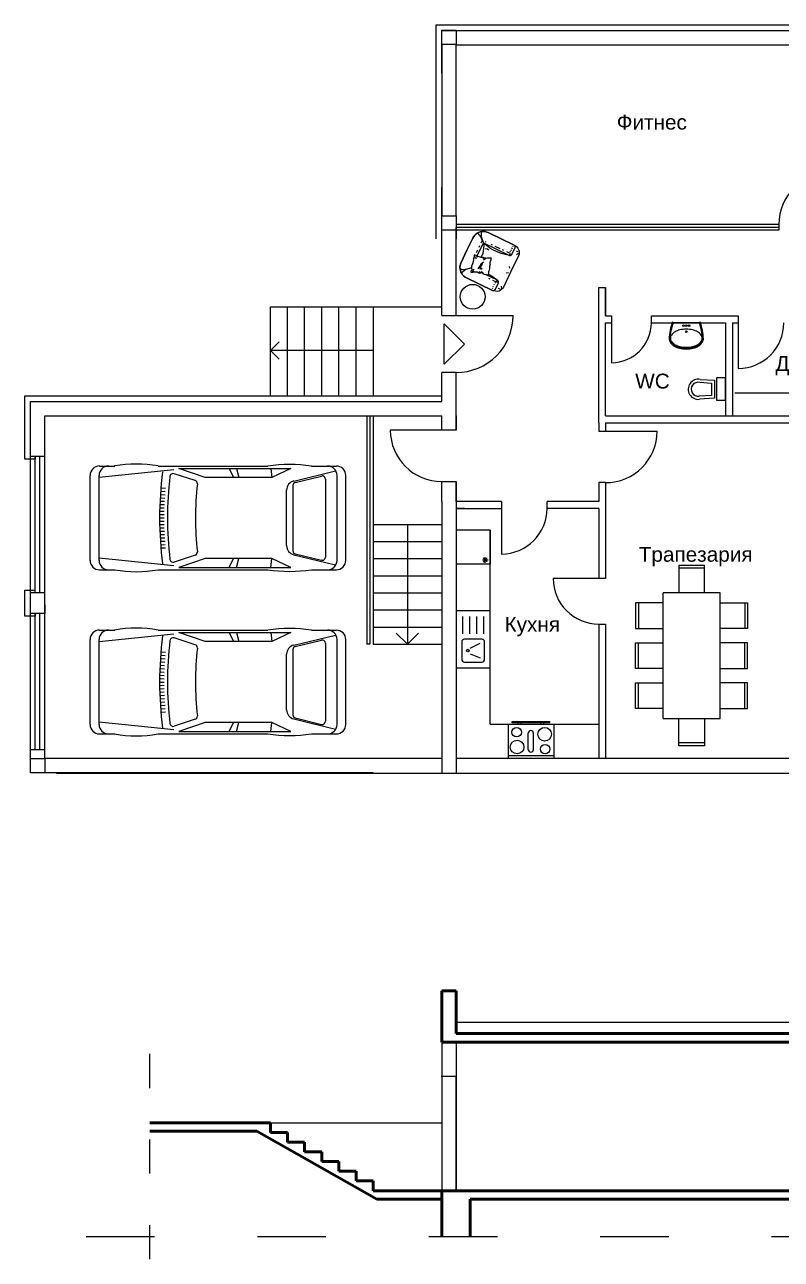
# Model space of a CAD drawing. Header units: metres. Extents: x 462 to 740, y -2157 to -1941.
# Drawn here: x 461.9 to 594.3, y -2157.4 to -1941.2 of the extents above; entities that cross this region are included whole.
import ezdxf

# ---------------------------------------------------------------- set-up
doc = ezdxf.new("R2010")
doc.units = ezdxf.units.M
doc.header["$MEASUREMENT"] = 0
doc.linetypes.add('ACAD_ISO03W100', pattern=[30, 12, -18])
doc.layers.add('konstr1', color=1, linetype='Continuous', lineweight=50)
doc.layers.add('osi', color=3, linetype='ACAD_ISO03W100')
doc.layers.add('steni1', color=6, linetype='Continuous')
doc.styles.get("Standard").update_dxf_attribs({"font": 'arial.ttf'})

# ---------------------------------------------------------------- blocks, each defined once
blk = doc.blocks.new('car-3')
at = {"color": 0, "linetype": 'ByBlock'}
for p, q in [((0.165, 0.908), (0.43, 0.908)), ((1.189, 0.908), (3.109, 0.908)), ((2.016, 0.709), (1.554, 0.866)), ((1.554, 0.866), (3.513, 0.866)), ((2.434, 0.866), (2.508, 0.709)), ((2.562, 0.866), (2.601, 0.709)), ((3.165, 0.866), (3.182, 0.709)), ((3.513, 0.866), (3.182, 0.709)), ((3.873, 0.908), (4.31, 0.908)), ((0, -0.744), (0, 0.744)), ((1.463, 0.839), (0.158, 0.705)), ((0.158, -0.744), (0.158, 0.744)), ((1.84, 0.653), (1.469, 0.774)), ((3.182, 0.709), (2.016, 0.709)), ((3.566, 0.646), (4.295, 0.823)), ((3.592, 0.621), (4.053, 0.733)), ((4.121, 0.68), (4.121, -0.688)), ((4.323, -0.744), (4.323, 0.744)), ((4.475, -0.744), (4.475, 0.744)), ((1.251, 0.469), (1.315, 0.464)), ((1.256, 0.527), (1.32, 0.522)), ((3.44, -0.486), (3.44, 0.486)), ((3.55, 0.568), (3.55, -0.576)), ((1.237, 0.235), (1.301, 0.232)), ((1.24, 0.293), (1.304, 0.29)), ((1.243, 0.352), (1.307, 0.348)), ((1.247, 0.41), (1.311, 0.406)), ((1.233, 0.059), (1.297, 0.058)), ((1.234, 0.117), (1.298, 0.116)), ((1.235, 0.176), (1.299, 0.174)), ((1.233, 0), (1.297, 0)), ((1.233, -0.059), (1.297, -0.058)), ((1.234, -0.117), (1.298, -0.116)), ((1.235, -0.176), (1.299, -0.174)), ((1.237, -0.235), (1.301, -0.232)), ((1.24, -0.293), (1.304, -0.29)), ((1.243, -0.352), (1.307, -0.348)), ((1.247, -0.41), (1.311, -0.406)), ((1.251, -0.469), (1.315, -0.464)), ((1.256, -0.527), (1.32, -0.522)), ((3.566, -0.646), (4.295, -0.823)), ((3.592, -0.63), (4.053, -0.742)), ((1.463, -0.839), (0.158, -0.705)), ((1.84, -0.653), (1.469, -0.774)), ((2.016, -0.709), (1.554, -0.866)), ((3.182, -0.709), (2.016, -0.709)), ((2.434, -0.866), (2.508, -0.709)), ((2.562, -0.866), (2.601, -0.709)), ((3.165, -0.866), (3.182, -0.709)), ((3.513, -0.866), (3.182, -0.709)), ((0.165, -0.908), (0.43, -0.908)), ((1.189, -0.908), (3.109, -0.908)), ((1.554, -0.866), (3.513, -0.866)), ((3.873, -0.908), (4.31, -0.908))]:
    blk.add_line(p, q, dxfattribs=at)
for centre, radius, start, end in [((0.165, 0.744), 0.165, 90.0171, 179.9829), ((0.322, 0.744), 0.165, 90.0171, 179.9829), ((0.809, -1.192), 2.135, 79.7616, 100.2384), ((3.491, -1.684), 2.62, 81.6216, 98.3784), ((4.158, 0.744), 0.165, 0.0171, 89.9828), ((4.311, 0.744), 0.164, 359.9176, 90.0825), ((7.282, 0), 6.066, 172.3671, 187.6329), ((7.35, 0), 5.997, 173.0262, 186.9738), ((1.452, 0.722), 0.0548, 71.8301, 173.1644), ((1.823, 0.601), 0.0551, 354.0256, 71.8945), ((4.066, 0.68), 0.0549, 0.0891, 103.6339), ((7.315, 0), 5.47, 173.7528, 186.2472), ((3.605, 0.486), 0.165, 103.6822, 179.9556), ((3.605, 0.568), 0.0549, 103.7393, 180.0891), ((1.823, -0.601), 0.0551, 288.1055, 5.9744), ((3.605, -0.486), 0.165, 180.0444, 256.3177), ((3.605, -0.576), 0.0549, 179.911, 256.2607), ((0.165, -0.744), 0.165, 180.0171, 269.9829), ((0.322, -0.744), 0.165, 180.0171, 269.9829), ((1.452, -0.722), 0.0548, 186.8356, 288.1699), ((4.066, -0.688), 0.0549, 256.3661, 359.9108), ((4.158, -0.744), 0.165, 270.0172, 359.9829), ((4.311, -0.744), 0.164, 269.9175, 0.0824), ((0.809, 1.192), 2.135, 259.7616, 280.2384), ((3.491, 1.684), 2.62, 261.6216, 278.3784)]:
    blk.add_arc(centre, radius, start, end, dxfattribs=at)
blk = doc.blocks.new('table-12')
at = {"color": 0, "linetype": 'ByBlock'}
for p, q in [((-2.025, 0), (-2.025, 0.48)), ((-2.025, 0.48), (-1.575, 0.48)), ((-1.575, 0.48), (-1.575, 0)), ((-1.325, 0.48), (-1.325, 0)), ((-0.875, 0.48), (-1.325, 0.48)), ((-0.875, 0), (-0.875, 0.48)), ((-0.175, 0.48), (-0.625, 0.48)), ((-0.625, 0.48), (-0.625, 0)), ((-0.175, 0), (-0.175, 0.48)), ((-2.025, 0.43), (-1.575, 0.43)), ((-0.875, 0.43), (-1.325, 0.43)), ((-0.175, 0.43), (-0.625, 0.43)), ((-2.2, 0), (-2.2, -1)), ((0, 0), (-2.2, 0)), ((0, -1), (0, 0)), ((-2.68, -0.275), (-2.68, -0.725)), ((-2.2, -0.275), (-2.68, -0.275)), ((-2.63, -0.275), (-2.63, -0.725)), ((0, -0.275), (0.48, -0.275)), ((0.43, -0.275), (0.43, -0.725)), ((0.48, -0.275), (0.48, -0.725)), ((-2.68, -0.725), (-2.2, -0.725)), ((0.48, -0.725), (0, -0.725)), ((0, -1), (-2.2, -1)), ((-2.025, -1), (-2.025, -1.48)), ((-1.575, -1.48), (-1.575, -1)), ((-1.325, -1.48), (-1.325, -1)), ((-0.875, -1), (-0.875, -1.48)), ((-0.625, -1.48), (-0.625, -1)), ((-0.175, -1), (-0.175, -1.48)), ((-2.025, -1.43), (-1.575, -1.43)), ((-2.025, -1.48), (-1.575, -1.48)), ((-0.875, -1.43), (-1.325, -1.43)), ((-0.875, -1.48), (-1.325, -1.48)), ((-0.175, -1.43), (-0.625, -1.43)), ((-0.175, -1.48), (-0.625, -1.48))]:
    blk.add_line(p, q, dxfattribs=at)
blk = doc.blocks.new('sink-6')
at = {"color": 0, "linetype": 'ByBlock'}
for p, q in [((0, 0), (0, -0.6)), ((1, -0.6), (1, 0)), ((0.1, -0.15), (0.1, -0.45)), ((0.45, -0.1), (0.15, -0.1)), ((0.5, -0.45), (0.5, -0.15)), ((0.592, -0.122), (0.9, -0.122)), ((0.247, -0.248), (0.176, -0.421)), ((0.346, -0.248), (0.43, -0.421)), ((0.592, -0.245), (0.9, -0.245)), ((0.592, -0.363), (0.9, -0.363)), ((0, -0.6), (1, -0.6)), ((0.15, -0.5), (0.45, -0.5)), ((0.592, -0.485), (0.9, -0.485))]:
    blk.add_line(p, q, dxfattribs=at)
blk.add_circle((0.301, -0.208), 0.0223, dxfattribs=at)
for centre, start, end in [((0.15, -0.15), 90, 180), ((0.45, -0.15), 360, 90), ((0.15, -0.45), 180, 270), ((0.45, -0.45), 270, 0)]:
    blk.add_arc(centre, 0.05, start, end, dxfattribs=at)
blk = doc.blocks.new('gas-3')
at = {"color": 0, "linetype": 'ByBlock'}
for p, q in [((0, -0.6), (0, 0)), ((0.8, -0.6), (0.8, 0)), ((0.8, -0.05), (0, -0.05)), ((0.354, -0.156), (0.354, -0.444)), ((0.446, -0.156), (0.446, -0.444)), ((0.8, -0.6), (0, -0.6)), ((0.075, -0.625), (0.725, -0.625)), ((0.075, -0.65), (0.075, -0.625)), ((0.175, -0.6), (0.175, -0.625)), ((0.225, -0.625), (0.225, -0.6)), ((0.575, -0.625), (0.575, -0.6)), ((0.625, -0.6), (0.625, -0.625)), ((0.725, -0.625), (0.725, -0.65)), ((0.725, -0.65), (0.075, -0.65))]:
    blk.add_line(p, q, dxfattribs=at)
for centre, radius in [((0.151, -0.164), 0.083), ((0.641, -0.2), 0.119), ((0.159, -0.424), 0.119), ((0.649, -0.459), 0.083)]:
    blk.add_circle(centre, radius, dxfattribs=at)
for centre, start, end in [((0.4, -0.156), 0, 180), ((0.4, -0.444), 180, 0)]:
    blk.add_arc(centre, 0.0457, start, end, dxfattribs=at)
blk = doc.blocks.new('toilet-4')
at = {"color": 0, "linetype": 'ByBlock'}
for p, q in [((-0.196, -0.02), (-0.196, -0.181)), ((0.196, -0.02), (-0.196, -0.02)), ((-0.196, -0.181), (0.196, -0.181)), ((-0.167, -0.465), (-0.152, -0.213)), ((-0.152, -0.213), (0.161, -0.213)), ((0.161, -0.213), (0.18, -0.479)), ((0.196, -0.181), (0.196, -0.02)), ((-0.116, -0.472), (-0.103, -0.266)), ((-0.103, -0.266), (0.112, -0.266)), ((0.112, -0.266), (0.129, -0.484))]:
    blk.add_line(p, q, dxfattribs=at)
for radius, start, end in [(0.176, 169.0899, 6.6178), (0.124, 167.6566, 7.0777)]:
    blk.add_arc((0.006, -0.499), radius, start, end, dxfattribs=at)
blk = doc.blocks.new('wash-3')
at = {"color": 0, "linetype": 'ByBlock'}
blk.add_line((0.23, -0.015), (-0.23, -0.015), dxfattribs=at)
for centre in [(-0.05, -0.066), (0, -0.066), (0, -0.172), (0.05, -0.066)]:
    blk.add_circle(centre, 0.0148, dxfattribs=at)
for centre, radius, start, end in [((0.69, -0.34), 0.991, 159.941, 177.839), ((0.69, -0.34), 0.976, 160.5399, 177.7326), ((-0.096, -0.349), 0.203, 119.8322, 144.1588), ((-0.038, -0.45), 0.319, 103.3619, 119.8322), ((0, -0.61), 0.483, 90, 103.3619), ((0, -0.61), 0.483, 76.6381, 90), ((0.038, -0.45), 0.319, 60.1678, 76.6381), ((0.096, -0.349), 0.203, 35.8412, 60.1678), ((-0.69, -0.34), 0.976, 2.2674, 19.4601), ((-0.69, -0.34), 0.991, 2.161, 20.059), ((-0.12, -0.265), 0.184, 191.7424, 233.4191), ((-0.12, -0.265), 0.169, 192.3358, 233.361), ((-0.183, -0.286), 0.095, 144.1588, 180), ((-0.183, -0.286), 0.095, 180, 215.8412), ((-0.096, -0.223), 0.203, 215.8412, 240.1678), ((-0.096, -0.223), 0.232, 234.7719, 240.1678), ((-0.096, -0.223), 0.217, 234.8176, 240.1678), ((-0.038, -0.122), 0.348, 240.1678, 256.6381), ((-0.038, -0.122), 0.333, 240.1678, 256.6381), ((-0.038, -0.122), 0.319, 240.1678, 256.6381), ((0.038, -0.122), 0.319, 283.3619, 299.8322), ((0.038, -0.122), 0.333, 283.3619, 299.8322), ((0.038, -0.122), 0.348, 283.3619, 299.8322), ((0.096, -0.223), 0.203, 299.8322, 324.1588), ((0.096, -0.223), 0.217, 299.8322, 305.1824), ((0.096, -0.223), 0.232, 299.8322, 305.2281), ((0.12, -0.265), 0.169, 306.639, 347.6642), ((0.12, -0.265), 0.184, 306.5809, 348.2576), ((0.183, -0.286), 0.095, 0, 35.8412), ((0.183, -0.286), 0.095, 324.1588, 0), ((0, 0.038), 0.513, 256.6381, 270), ((0, 0.038), 0.498, 256.6381, 270), ((0, 0.038), 0.483, 256.6381, 270), ((0, 0.038), 0.483, 270, 283.3619), ((0, 0.038), 0.498, 270, 283.3619), ((0, 0.038), 0.513, 270, 283.3619)]:
    blk.add_arc(centre, radius, start, end, dxfattribs=at)
blk = doc.blocks.new('sofa-38')
at = {"color": 0, "linetype": 'ByBlock'}
for p, q in [((-0.201, 0.734), (-0.202, 0.706)), ((-0.201, 0.734), (-0.202, 0.706)), ((-0.202, 0.706), (-0.199, 0.716)), ((-0.202, 0.706), (-0.202, 0.203)), ((-0.202, 0.203), (-0.202, 0.706)), ((-0.194, 0.761), (-0.201, 0.734)), ((-0.194, 0.761), (-0.201, 0.734)), ((-0.199, 0.716), (-0.194, 0.725)), ((-0.183, 0.787), (-0.194, 0.761)), ((-0.183, 0.787), (-0.194, 0.761)), ((-0.194, 0.725), (-0.187, 0.733)), ((-0.187, 0.733), (-0.179, 0.738)), ((-0.166, 0.81), (-0.183, 0.787)), ((-0.166, 0.81), (-0.183, 0.787)), ((-0.179, 0.738), (-0.169, 0.741)), ((-0.175, 0.693), (-0.162, 0.693)), ((-0.169, 0.741), (-0.159, 0.742)), ((-0.145, 0.828), (-0.166, 0.81)), ((-0.145, 0.828), (-0.166, 0.81)), ((-0.159, 0.742), (-0.049, 0.742)), ((-0.121, 0.842), (-0.145, 0.828)), ((-0.121, 0.842), (-0.145, 0.828)), ((-0.143, 0.693), (-0.126, 0.693)), ((-0.126, 0.821), (-0.126, 0.788)), ((-0.094, 0.851), (-0.121, 0.842)), ((-0.094, 0.851), (-0.121, 0.842)), ((-0.072, 0.811), (-0.108, 0.838)), ((-0.103, 0.693), (-0.086, 0.693)), ((-0.067, 0.855), (-0.094, 0.851)), ((-0.067, 0.855), (-0.094, 0.851)), ((-0.072, 0.693), (-0.054, 0.693)), ((0.238, 0.855), (-0.067, 0.855)), ((0.238, 0.855), (-0.067, 0.855)), ((-0.049, 0.742), (-0.038, 0.742)), ((-0.04, 0.693), (-0.04, 0.639)), ((-0.038, 0.742), (-0.028, 0.739)), ((-0.035, 0.707), (-0.032, 0.72)), ((-0.035, 0.703), (-0.013, 0.707)), ((-0.028, 0.739), (-0.019, 0.733)), ((-0.019, 0.733), (-0.012, 0.726)), ((-0.012, 0.726), (-0.006, 0.718)), ((-0.006, 0.718), (-0.003, 0.708)), ((0.01, 0.646), (-0.003, 0.708)), ((-0.003, 0.708), (-0.003, 0.697)), ((-0.003, 0.697), (-0.003, 0.489)), ((0.176, 0.788), (0.198, 0.823)), ((0.542, 0.855), (0.238, 0.855)), ((0.542, 0.855), (0.238, 0.855)), ((0.277, 0.823), (0.299, 0.788)), ((0.478, 0.708), (0.46, 0.637)), ((0.478, 0.708), (0.481, 0.718)), ((0.478, 0.697), (0.478, 0.708)), ((0.478, 0.203), (0.478, 0.697)), ((0.481, 0.718), (0.487, 0.726)), ((0.487, 0.726), (0.494, 0.733)), ((0.51, 0.703), (0.488, 0.707)), ((0.494, 0.733), (0.503, 0.739)), ((0.503, 0.739), (0.513, 0.742)), ((0.51, 0.707), (0.508, 0.72)), ((0.513, 0.742), (0.524, 0.742)), ((0.515, 0.693), (0.515, 0.639)), ((0.524, 0.742), (0.634, 0.742)), ((0.547, 0.693), (0.529, 0.693)), ((0.57, 0.851), (0.542, 0.855)), ((0.57, 0.851), (0.542, 0.855)), ((0.547, 0.811), (0.583, 0.838)), ((0.579, 0.693), (0.562, 0.693)), ((0.596, 0.842), (0.57, 0.851)), ((0.596, 0.842), (0.57, 0.851)), ((0.62, 0.828), (0.596, 0.842)), ((0.62, 0.828), (0.596, 0.842)), ((0.601, 0.821), (0.601, 0.788)), ((0.618, 0.693), (0.601, 0.693)), ((0.641, 0.81), (0.62, 0.828)), ((0.641, 0.81), (0.62, 0.828)), ((0.634, 0.742), (0.644, 0.741)), ((0.65, 0.693), (0.637, 0.693)), ((0.658, 0.787), (0.641, 0.81)), ((0.658, 0.787), (0.641, 0.81)), ((0.644, 0.741), (0.654, 0.738)), ((0.654, 0.738), (0.662, 0.733)), ((0.67, 0.761), (0.658, 0.787)), ((0.67, 0.761), (0.658, 0.787)), ((0.662, 0.733), (0.67, 0.725)), ((0.676, 0.734), (0.67, 0.761)), ((0.676, 0.734), (0.67, 0.761)), ((0.67, 0.725), (0.674, 0.716)), ((0.674, 0.716), (0.677, 0.706)), ((0.677, 0.706), (0.676, 0.734)), ((0.677, 0.706), (0.676, 0.734)), ((0.677, 0.203), (0.677, 0.706)), ((0.677, 0.706), (0.677, 0.203)), ((-0.04, 0.585), (-0.04, 0.558)), ((-0.001, 0.492), (-0.012, 0.463)), ((-0.012, 0.463), (-0.008, 0.436)), ((-0.008, 0.436), (-0.008, 0.413)), ((-0.008, 0.436), (0.002, 0.419)), ((0, 0.5), (-0.001, 0.492)), ((0.006, 0.521), (0, 0.5)), ((0.056, 0.507), (0.006, 0.521)), ((0.02, 0.583), (0.01, 0.646)), ((0.025, 0.519), (0.02, 0.583)), ((0.025, 0.516), (0.025, 0.519)), ((0.06, 0.506), (0.056, 0.507)), ((0.088, 0.5), (0.06, 0.506)), ((0.116, 0.499), (0.088, 0.5)), ((0.126, 0.49), (0.116, 0.499)), ((0.134, 0.489), (0.126, 0.49)), ((0.154, 0.475), (0.134, 0.489)), ((0.154, 0.475), (0.154, 0.475)), ((0.186, 0.475), (0.154, 0.475)), ((0.197, 0.464), (0.186, 0.475)), ((0.205, 0.462), (0.197, 0.464)), ((0.222, 0.452), (0.205, 0.462)), ((0.235, 0.455), (0.222, 0.452)), ((0.25, 0.448), (0.235, 0.455)), ((0.258, 0.454), (0.25, 0.448)), ((0.278, 0.445), (0.258, 0.454)), ((0.301, 0.441), (0.278, 0.445)), ((0.287, 0.407), (0.301, 0.441)), ((0.301, 0.441), (0.301, 0.441)), ((0.447, 0.565), (0.441, 0.492)), ((0.441, 0.492), (0.441, 0.419)), ((0.46, 0.637), (0.447, 0.565)), ((0.515, 0.585), (0.515, 0.558)), ((0.515, 0.408), (0.515, 0.507)), ((-0.076, 0.227), (-0.062, 0.265)), ((-0.065, 0.219), (-0.076, 0.227)), ((-0.033, 0.228), (-0.065, 0.219)), ((-0.062, 0.265), (-0.041, 0.296)), ((-0.06, 0.242), (-0.041, 0.283)), ((-0.043, 0.246), (-0.005, 0.254)), ((-0.041, 0.296), (-0.022, 0.331)), ((-0.026, 0.223), (-0.033, 0.228)), ((-0.029, 0.357), (-0.025, 0.374)), ((-0.022, 0.331), (-0.029, 0.357)), ((-0.018, 0.209), (-0.026, 0.223)), ((-0.025, 0.374), (-0.008, 0.389)), ((-0.008, 0.389), (-0.009, 0.37)), ((-0.009, 0.37), (-0.001, 0.36)), ((-0.008, 0.413), (-0.008, 0.389)), ((0.002, 0.419), (0.005, 0.4)), ((0.005, 0.4), (0.008, 0.384)), ((0.033, 0.319), (0.1, 0.327)), ((0.041, 0.351), (0.069, 0.341)), ((0.047, 0.362), (0.072, 0.375)), ((0.059, 0.352), (0.05, 0.353)), ((0.09, 0.343), (0.059, 0.352)), ((0.117, 0.348), (0.09, 0.343)), ((0.1, 0.327), (0.136, 0.325)), ((0.153, 0.337), (0.117, 0.348)), ((0.136, 0.325), (0.153, 0.337)), ((0.153, 0.337), (0.18, 0.348)), ((0.212, 0.194), (0.219, 0.221)), ((0.215, 0.332), (0.224, 0.342)), ((0.236, 0.331), (0.219, 0.321)), ((0.228, 0.279), (0.223, 0.224)), ((0.223, 0.224), (0.231, 0.21)), ((0.224, 0.342), (0.257, 0.359)), ((0.238, 0.304), (0.228, 0.279)), ((0.261, 0.276), (0.228, 0.276)), ((0.247, 0.337), (0.236, 0.331)), ((0.243, 0.311), (0.238, 0.304)), ((0.247, 0.337), (0.243, 0.311)), ((0.257, 0.359), (0.247, 0.337)), ((0.257, 0.359), (0.27, 0.379)), ((0.307, 0.272), (0.261, 0.276)), ((0.27, 0.379), (0.278, 0.391)), ((0.278, 0.391), (0.287, 0.407)), ((0.352, 0.262), (0.307, 0.272)), ((0.396, 0.247), (0.352, 0.262)), ((0.438, 0.228), (0.396, 0.247)), ((0.41, 0.278), (0.397, 0.293)), ((0.417, 0.301), (0.41, 0.34)), ((0.478, 0.203), (0.438, 0.228)), ((0.441, 0.419), (0.447, 0.346)), ((0.447, 0.346), (0.46, 0.274)), ((0.46, 0.274), (0.478, 0.203)), ((0.515, 0.327), (0.515, 0.354)), ((0.515, 0.219), (0.515, 0.236)), ((-0.202, 0.203), (-0.2, 0.175)), ((-0.2, 0.175), (-0.202, 0.203)), ((-0.2, 0.175), (-0.193, 0.146)), ((-0.193, 0.146), (-0.2, 0.175)), ((-0.193, 0.146), (-0.184, 0.119)), ((-0.184, 0.119), (-0.193, 0.146)), ((-0.184, 0.119), (-0.17, 0.094)), ((-0.17, 0.094), (-0.184, 0.119)), ((-0.17, 0.094), (-0.153, 0.07)), ((-0.153, 0.07), (-0.17, 0.094)), ((-0.139, 0.095), (-0.165, 0.087)), ((-0.153, 0.07), (-0.132, 0.049)), ((-0.132, 0.049), (-0.153, 0.07)), ((-0.115, 0.106), (-0.139, 0.095)), ((-0.132, 0.049), (-0.108, 0.031)), ((-0.11, 0.032), (-0.132, 0.049)), ((-0.093, 0.12), (-0.115, 0.106)), ((-0.085, 0.018), (-0.11, 0.032)), ((-0.108, 0.033), (-0.106, 0.056)), ((-0.108, 0.031), (-0.085, 0.018)), ((-0.108, 0.031), (-0.108, 0.031)), ((-0.106, 0.056), (-0.1, 0.077)), ((-0.1, 0.077), (-0.09, 0.097)), ((-0.071, 0.135), (-0.093, 0.12)), ((-0.09, 0.097), (-0.076, 0.115)), ((-0.085, 0.018), (-0.057, 0.008)), ((-0.057, 0.008), (-0.085, 0.018)), ((-0.076, 0.115), (-0.004, 0.202)), ((-0.004, 0.202), (-0.071, 0.135)), ((-0.057, 0.008), (-0.029, 0.002)), ((-0.029, 0.002), (-0.057, 0.008)), ((-0.029, 0.002), (0, 0)), ((0, 0), (-0.029, 0.002)), ((0.021, 0.192), (-0.018, 0.209)), ((0, 0), (0.238, 0)), ((0.238, 0), (0, 0)), ((0.068, 0.192), (0.021, 0.192)), ((0.028, 0.19), (0.028, 0.191)), ((0.107, 0.184), (0.068, 0.192)), ((0.144, 0.173), (0.107, 0.184)), ((0.17, 0.168), (0.144, 0.173)), ((0.157, 0.165), (0.211, 0.165)), ((0.197, 0.186), (0.167, 0.206)), ((0.184, 0.165), (0.17, 0.168)), ((0.22, 0.146), (0.184, 0.165)), ((0.222, 0.184), (0.22, 0.146)), ((0.231, 0.21), (0.222, 0.184)), ((0.228, 0.203), (0.238, 0.203)), ((0.238, 0.203), (0.478, 0.203)), ((0.238, 0), (0.475, 0)), ((0.475, 0), (0.238, 0)), ((0.319, 0.165), (0.265, 0.165)), ((0.4, 0.165), (0.373, 0.165)), ((0.508, 0.165), (0.454, 0.165)), ((0.475, 0), (0.504, 0.002)), ((0.504, 0.002), (0.475, 0)), ((0.48, 0.202), (0.552, 0.115)), ((0.546, 0.135), (0.48, 0.202)), ((0.504, 0.002), (0.532, 0.008)), ((0.532, 0.008), (0.504, 0.002)), ((0.532, 0.008), (0.56, 0.018)), ((0.56, 0.018), (0.532, 0.008)), ((0.568, 0.12), (0.546, 0.135)), ((0.552, 0.115), (0.565, 0.097)), ((0.56, 0.018), (0.585, 0.032)), ((0.585, 0.032), (0.56, 0.018)), ((0.565, 0.097), (0.575, 0.077)), ((0.59, 0.106), (0.568, 0.12)), ((0.575, 0.077), (0.581, 0.056)), ((0.581, 0.056), (0.583, 0.033)), ((0.585, 0.032), (0.607, 0.049)), ((0.607, 0.049), (0.585, 0.032)), ((0.615, 0.095), (0.59, 0.106)), ((0.607, 0.049), (0.628, 0.07)), ((0.628, 0.07), (0.607, 0.049)), ((0.64, 0.087), (0.615, 0.095)), ((0.628, 0.07), (0.645, 0.094)), ((0.645, 0.094), (0.628, 0.07)), ((0.645, 0.094), (0.659, 0.119)), ((0.659, 0.119), (0.645, 0.094)), ((0.659, 0.119), (0.669, 0.146)), ((0.669, 0.146), (0.659, 0.119)), ((0.669, 0.146), (0.675, 0.175)), ((0.675, 0.175), (0.669, 0.146)), ((0.675, 0.175), (0.677, 0.203)), ((0.677, 0.203), (0.675, 0.175))]:
    blk.add_line(p, q, dxfattribs=at)

msp = doc.modelspace()

# ---------------------------------------------------------------- linework, layer by layer
at = {"layer": 'konstr1'}
for p, q in [((534.86, -2119.42), (534.86, -2110.42)), ((534.86, -2110.42), (537.36, -2110.42)), ((537.36, -2110.42), (537.36, -2117.92)), ((537.36, -2117.92), (702.36, -2117.92)), ((704.86, -2119.42), (534.86, -2119.42)), ((504.86, -2133.52), (483.76, -2133.52)), ((504.86, -2135.22), (504.86, -2133.52)), ((502.48, -2135.02), (483.76, -2135.02)), ((502.48, -2135.02), (523.48, -2146.92)), ((507.86, -2135.22), (504.86, -2135.22)), ((507.86, -2135.22), (504.86, -2135.22)), ((507.86, -2136.92), (507.86, -2135.22)), ((507.86, -2136.92), (507.86, -2135.22)), ((510.86, -2136.92), (507.86, -2136.92)), ((510.86, -2138.62), (510.86, -2136.92)), ((513.86, -2138.62), (510.86, -2138.62)), ((513.86, -2140.32), (513.86, -2138.62)), ((516.86, -2140.32), (513.86, -2140.32)), ((516.86, -2142.02), (516.86, -2140.32)), ((519.86, -2142.02), (516.86, -2142.02)), ((519.86, -2143.72), (519.86, -2142.02)), ((522.86, -2143.72), (519.86, -2143.72)), ((522.86, -2145.42), (522.86, -2143.72)), ((522.86, -2145.42), (534.86, -2145.42)), ((523.48, -2146.92), (534.86, -2146.92)), ((704.86, -2145.42), (534.86, -2145.42)), ((534.86, -2145.42), (534.86, -2153.42)), ((699.86, -2146.92), (539.86, -2146.92)), ((539.86, -2146.92), (539.86, -2153.42))]:
    msp.add_line(p, q, dxfattribs=at)
at = {"layer": 'osi', "ltscale": 0.5}
msp.add_line((483.76, -2157.44), (483.76, -2121.26), dxfattribs=at)
at = {"layer": 'osi'}
msp.add_line((472.6, -2153.42), (739.51, -2153.42), dxfattribs=at)
at = {"layer": 'steni1'}
for p, q in [((533.86, -1941.23), (704.86, -1941.23)), ((533.86, -1969.73), (533.86, -1941.23)), ((534.86, -1944.68), (534.86, -1942.18)), ((534.86, -1942.18), (537.36, -1942.18)), ((534.86, -1942.23), (634.86, -1942.23)), ((534.86, -1949.73), (534.86, -1942.23)), ((537.36, -1942.18), (537.36, -1944.68)), ((537.36, -1944.68), (534.86, -1944.68)), ((534.86, -1944.73), (534.86, -1969.73)), ((537.36, -1944.73), (634.86, -1944.73)), ((537.36, -1969.73), (537.36, -1944.73)), ((533.86, -1978.73), (533.86, -1969.73)), ((534.86, -1978.73), (534.86, -1969.73)), ((534.86, -1969.73), (534.86, -1974.73)), ((537.36, -1974.73), (537.36, -1969.73)), ((534.86, -1977.23), (534.86, -1974.73)), ((534.86, -1974.73), (537.36, -1974.73)), ((537.36, -1974.73), (537.36, -1977.23)), ((534.86, -1992.15), (534.86, -1977.23)), ((537.36, -1977.23), (534.86, -1977.23)), ((593.86, -1976.23), (537.36, -1976.23)), ((537.36, -1992.15), (537.36, -1976.72)), ((593.86, -1976.72), (537.36, -1976.72)), ((537.36, -1978.73), (537.36, -1977.23)), ((537.36, -1977.23), (537.36, -1978.73)), ((593.86, -1977.23), (537.36, -1977.23)), ((593.86, -1976.23), (593.86, -1977.23)), ((562.36, -2010.93), (562.36, -1987.23)), ((562.36, -1987.23), (563.56, -1987.23)), ((563.56, -1992.23), (563.56, -1987.23)), ((563.56, -1987.23), (563.56, -1992.23)), ((504.86, -2006.23), (504.86, -1990.65)), ((504.86, -1990.65), (534.86, -1990.65)), ((507.86, -2006.23), (507.86, -1990.65)), ((510.86, -2006.23), (510.86, -1990.65)), ((513.86, -2006.23), (513.86, -1990.65)), ((516.86, -2006.23), (516.86, -1990.65)), ((519.86, -2006.23), (519.86, -1990.65)), ((522.86, -1990.65), (522.86, -2006.23)), ((534.86, -1992.15), (547.36, -1992.15)), ((563.56, -1992.23), (564.56, -1992.23)), ((563.56, -2009.73), (563.56, -1993.43)), ((563.56, -1993.43), (564.56, -1993.43)), ((563.56, -1993.43), (564.56, -1993.43)), ((563.56, -1993.43), (564.56, -1993.43)), ((564.56, -1992.23), (564.56, -2000.43)), ((571.56, -1992.23), (586.76, -1992.23)), ((571.56, -1993.43), (571.56, -1992.23)), ((571.56, -1993.43), (584.56, -1993.43)), ((571.56, -1993.43), (582.56, -1993.43)), ((584.56, -1993.43), (584.56, -2009.73)), ((585.76, -1993.43), (586.76, -1993.43)), ((585.76, -1993.43), (585.76, -2009.73)), ((585.76, -1993.43), (586.76, -1993.43)), ((586.76, -1992.23), (586.76, -2001.43)), ((535.31, -2000.69), (535.31, -1993.62)), ((535.31, -1993.62), (538.84, -1997.15)), ((504.86, -1998.26), (506.38, -1996.74)), ((538.84, -1997.15), (535.31, -2000.69)), ((522.86, -1998.26), (504.86, -1998.26)), ((504.86, -1998.26), (506.38, -1999.78)), ((534.86, -2007.23), (534.86, -2002.15)), ((537.36, -2002.15), (534.86, -2002.15)), ((537.36, -2012.23), (537.36, -2002.15)), ((461.86, -2017.33), (461.86, -2006.23)), ((461.86, -2006.23), (534.86, -2006.23)), ((609.16, -2005.73), (586.2, -2005.73)), ((462.86, -2072.23), (462.86, -2007.23)), ((462.86, -2007.23), (534.86, -2007.23)), ((465.36, -2069.73), (465.36, -2009.73)), ((465.36, -2009.73), (534.86, -2009.73)), ((521.76, -2009.73), (521.76, -2049.73)), ((522.26, -2009.73), (522.26, -2049.73)), ((522.86, -2009.73), (522.86, -2049.73)), ((534.86, -2012.23), (534.86, -2009.73)), ((534.86, -2012.23), (534.86, -2009.73)), ((537.36, -2009.73), (537.36, -2012.23)), ((563.56, -2009.73), (590.56, -2009.73)), ((590.56, -2009.73), (632.36, -2009.73)), ((534.86, -2012.23), (525.86, -2012.23)), ((537.36, -2012.23), (534.86, -2012.23)), ((562.36, -2010.93), (562.36, -2012.43)), ((562.36, -2012.43), (572.56, -2012.43)), ((563.56, -2010.93), (563.56, -2012.43)), ((563.56, -2010.93), (563.56, -2012.43)), ((563.56, -2010.93), (652.36, -2010.93)), ((465.36, -2016.83), (462.86, -2016.83)), ((463.71, -2040.73), (463.71, -2016.83)), ((463.71, -2016.83), (463.71, -2017.33)), ((464.51, -2040.73), (464.51, -2016.83)), ((462.86, -2017.33), (461.86, -2017.33)), ((463.71, -2017.33), (462.86, -2017.33)), ((534.86, -2022.23), (534.86, -2021.23)), ((534.86, -2021.23), (537.36, -2021.23)), ((537.36, -2024.73), (537.36, -2021.23)), ((537.36, -2021.23), (537.36, -2024.73)), ((562.36, -2021.43), (562.36, -2024.73)), ((563.56, -2021.43), (562.36, -2021.43)), ((562.36, -2021.43), (562.36, -2024.73)), ((563.56, -2021.43), (563.56, -2038.19)), ((534.86, -2024.73), (534.86, -2022.23)), ((537.36, -2022.23), (537.36, -2024.73)), ((534.86, -2024.73), (534.86, -2072.28)), ((537.36, -2024.73), (537.36, -2072.28)), ((545.3, -2024.73), (537.36, -2024.73)), ((545.3, -2024.73), (545.3, -2033.93)), ((562.36, -2024.73), (553.3, -2024.73)), ((553.3, -2025.93), (553.3, -2024.73)), ((538.86, -2025.93), (537.36, -2025.93)), ((537.36, -2025.93), (545.3, -2025.93)), ((562.36, -2025.93), (553.3, -2025.93)), ((562.36, -2025.93), (562.36, -2038.19)), ((562.36, -2025.93), (562.36, -2026.93)), ((522.86, -2028.73), (534.86, -2028.73)), ((528.86, -2028.73), (528.86, -2049.73)), ((543.36, -2029.73), (537.36, -2029.73)), ((543.36, -2063.73), (543.36, -2029.73)), ((543.36, -2029.73), (543.36, -2035.73)), ((522.86, -2031.73), (534.86, -2031.73)), ((542.48, -2035.46), (542.48, -2034.46)), ((522.86, -2034.73), (534.86, -2034.73)), ((543.36, -2035.73), (537.36, -2035.73)), ((541.98, -2034.96), (542.98, -2034.96)), ((542.48, -2034.96), (542.11, -2035.33)), ((542.48, -2034.96), (542.12, -2034.61)), ((542.48, -2034.96), (542.83, -2034.61)), ((542.48, -2034.96), (542.81, -2035.31)), ((522.86, -2037.73), (534.86, -2037.73)), ((563.56, -2038.19), (554.36, -2038.19)), ((461.86, -2040.73), (461.86, -2040.23)), ((461.86, -2040.23), (463.71, -2040.23)), ((461.86, -2044.83), (461.86, -2040.73)), ((465.36, -2040.73), (462.86, -2040.73)), ((522.86, -2040.73), (534.86, -2040.73)), ((465.36, -2042.83), (465.36, -2044.33)), ((462.86, -2044.83), (461.86, -2044.83)), ((465.36, -2044.33), (462.86, -2044.33)), ((463.71, -2044.83), (462.86, -2044.83)), ((463.71, -2068.23), (463.71, -2044.33)), ((463.71, -2044.33), (463.71, -2044.83)), ((464.51, -2068.23), (464.51, -2044.33)), ((522.86, -2043.73), (534.86, -2043.73)), ((522.86, -2046.73), (534.86, -2046.73)), ((562.36, -2046.19), (562.36, -2069.73)), ((562.36, -2046.19), (563.56, -2046.19)), ((563.56, -2046.19), (563.56, -2069.73)), ((528.86, -2049.73), (526.91, -2047.78)), ((528.86, -2049.73), (530.8, -2047.78)), ((522.26, -2049.73), (521.76, -2049.73)), ((522.86, -2049.73), (534.86, -2049.73)), ((543.36, -2063.73), (562.36, -2063.73)), ((465.36, -2068.23), (462.86, -2068.23)), ((465.36, -2069.73), (465.36, -2068.23)), ((462.86, -2072.23), (462.86, -2069.73)), ((462.86, -2069.73), (465.36, -2069.73)), ((534.86, -2069.73), (465.36, -2069.73)), ((465.36, -2069.73), (465.36, -2072.23)), ((654.86, -2069.73), (537.36, -2069.73)), ((522.86, -2072.23), (462.86, -2072.23)), ((465.36, -2072.23), (462.86, -2072.23)), ((467.45, -2072.28), (642.86, -2072.28)), ((537.36, -2117.92), (537.36, -2115.92)), ((537.36, -2115.92), (702.36, -2115.92)), ((534.86, -2119.42), (534.86, -2145.42)), ((537.36, -2119.42), (537.36, -2145.42)), ((537.36, -2125.42), (534.78, -2125.42)), ((537.36, -2145.42), (537.36, -2125.42)), ((504.86, -2133.52), (534.86, -2133.52))]:
    msp.add_line(p, q, dxfattribs=at)
msp.add_circle((540.27, -1988.88), 2.17, dxfattribs=at)
for centre, radius, start, end in [((602.86, -1976.23), 9, 90, 180), ((537.36, -1992.15), 10, 270, 0), ((564.56, -1993.43), 7, 270, 0), ((586.76, -1993.43), 8, 270, 0), ((534.86, -2012.23), 9, 180, 270), ((563.56, -2012.43), 9, 270, 0), ((545.3, -2025.93), 8, 270, 0), ((562.36, -2038.19), 8, 180, 270)]:
    msp.add_arc(centre, radius, start, end, dxfattribs=at)

# ---------------------------------------------------------------- block references
at = {"layer": 'steni1', "yscale": 10, "zscale": 10}
for name, p, xscale, rotation in [('sofa-38', (538.25, -1982.87), -10, 244.3050801924794), ('toilet-4', (584.76, -2005.02), 10, 269.9999999999992), ('table-12', (583.61, -2062.71), 10, 270), ('sink-6', (537.36, -2053.85), 10, 90), ('gas-3', (554.47, -2069.73), 10, 180)]:
    msp.add_blockref(name, p, dxfattribs=dict(at, xscale=xscale, rotation=rotation))
at = {"layer": 'steni1', "xscale": 10, "yscale": 10, "zscale": 10}
msp.add_blockref('wash-3', (577.67, -1993.28), dxfattribs=at)
at = {"layer": 'steni1', "color": 0, "linetype": 'ByBlock', "xscale": 10, "yscale": 10, "zscale": 10}
for p in [(473.31, -2027.6), (473.31, -2056.34)]:
    msp.add_blockref('car-3', p, dxfattribs=at)

# ---------------------------------------------------------------- texts
at = {"layer": 'steni1'}
for s, p in [('Фитнес', (565.49, -1959.6)), ('Дрешник', (593.27, -2001.86)), ('WC', (568.73, -2004.94)), ('Трапезария', (569.35, -2035.28)), ('Кухня', (545.86, -2047.55))]:
    msp.add_text(s, height=2.598, dxfattribs=at).set_placement(p)

doc.saveas('drawing.dxf')
